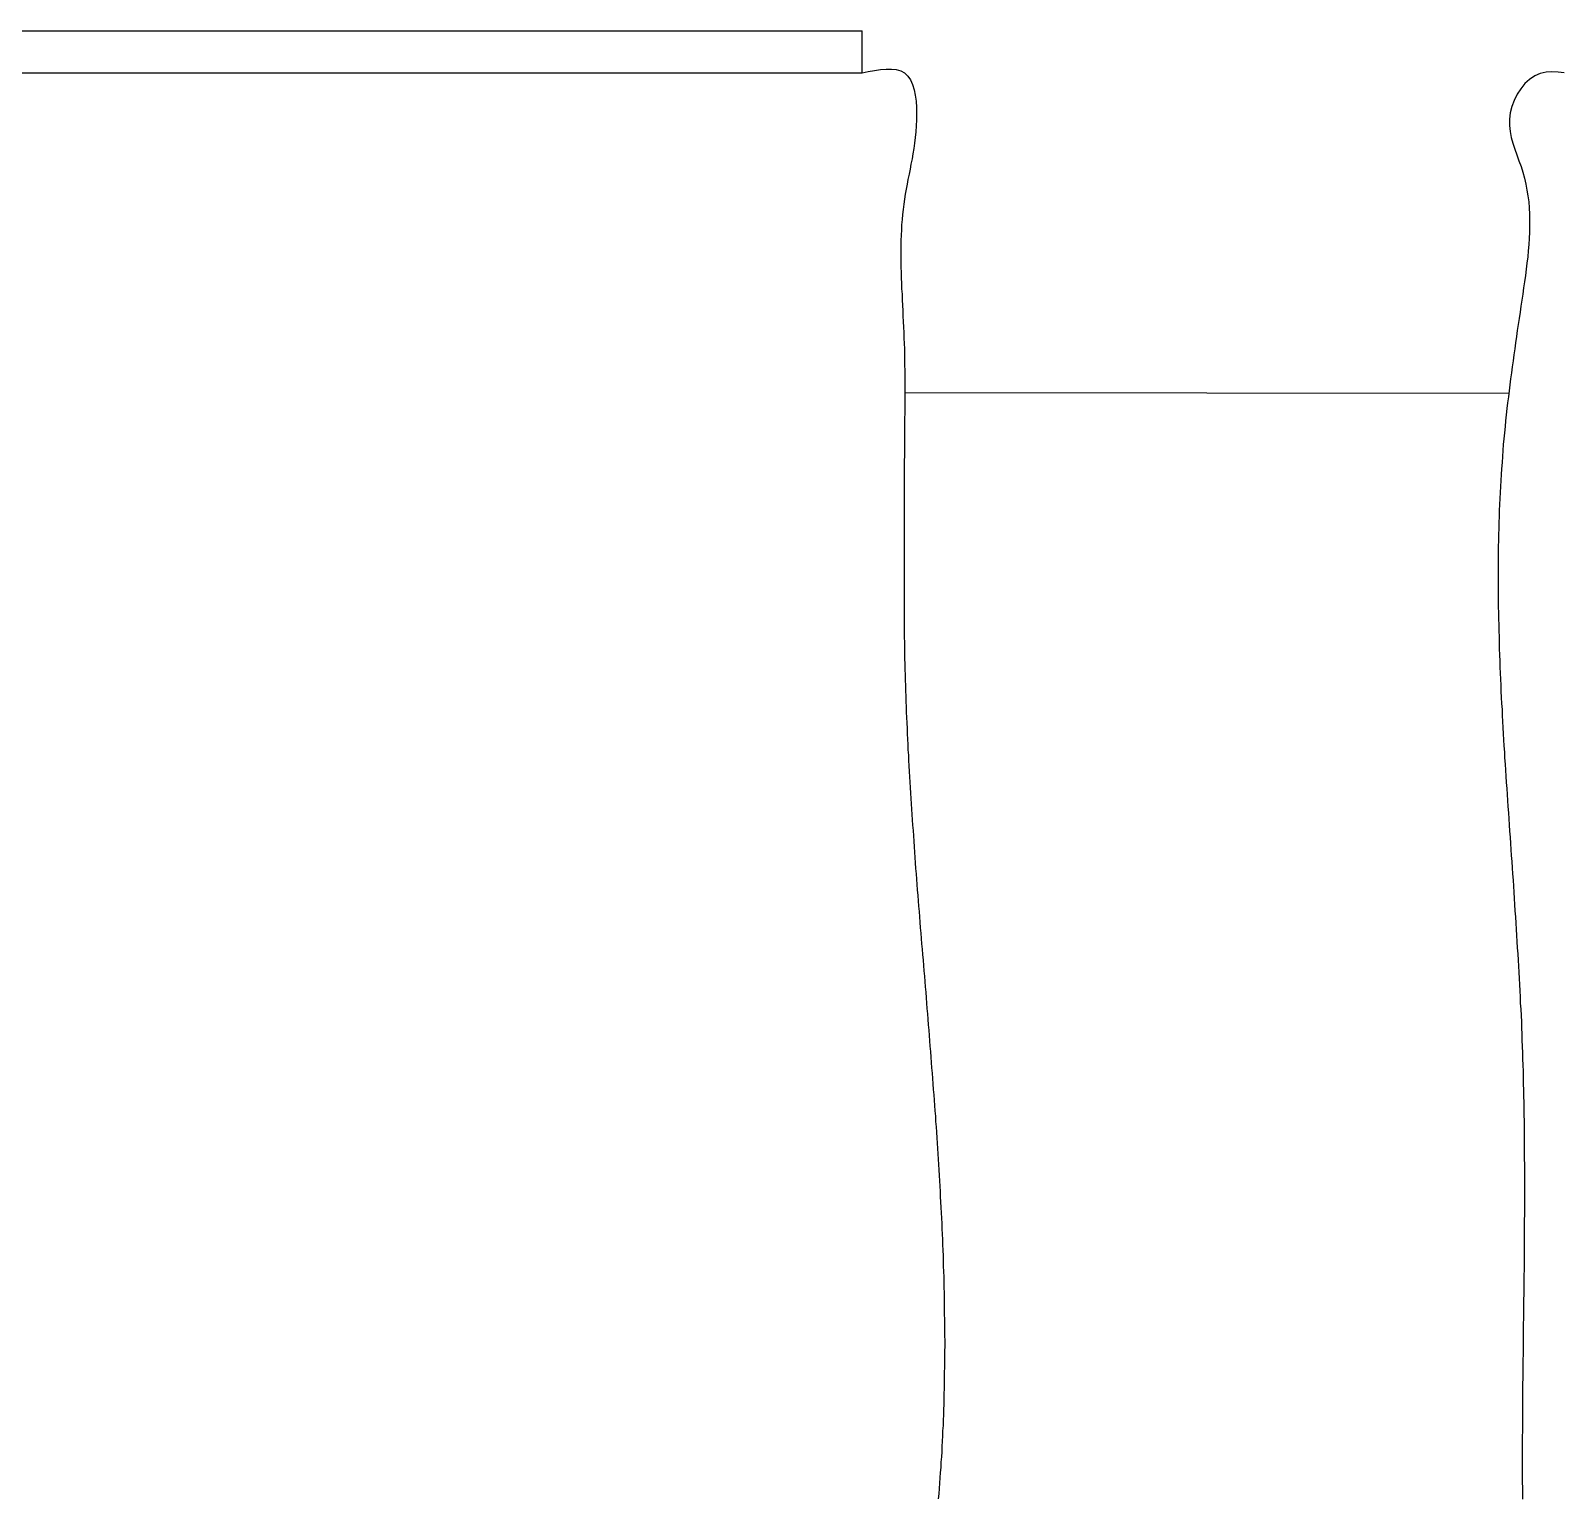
# Model space of a CAD drawing. Extents: x 443 to 1217, y -1921 to -677.
# Drawn here: x 572.82 to 584.64, y -883.58 to -872.28 of the extents above; entities that cross this region are included whole.
import ezdxf

# ---------------------------------------------------------------- set-up
doc = ezdxf.new("R2010")
doc.units = 0
doc.header["$MEASUREMENT"] = 0
doc.layers.add('3', color=8, linetype='CONTINUOUS')
doc.layers.add('6', color=7, linetype='CONTINUOUS')

msp = doc.modelspace()

# ---------------------------------------------------------------- linework, layer by layer
at = {"layer": '3', "color": 3, "linetype": 'Continuous'}
for p, q in [((566.245, -872.285), (579.23, -872.285)), ((566.245, -872.609), (579.23, -872.609))]:
    msp.add_line(p, q, dxfattribs=at)
at = {"layer": '3', "linetype": 'Continuous'}
msp.add_line((579.23, -872.609), (579.23, -872.285), dxfattribs=at)
at = {"layer": '3', "color": 3}
for p, q in [((579.23, -872.609), (579.278, -872.6)), ((579.278, -872.6), (579.325, -872.592)), ((579.325, -872.592), (579.371, -872.585)), ((579.371, -872.585), (579.415, -872.581)), ((579.415, -872.581), (579.456, -872.581)), ((579.456, -872.581), (579.494, -872.585)), ((579.494, -872.585), (579.529, -872.595)), ((579.529, -872.595), (579.558, -872.611)), ((579.558, -872.611), (579.583, -872.635)), ((579.583, -872.635), (579.603, -872.665)), ((579.603, -872.665), (579.619, -872.701)), ((584.374, -872.66), (584.338, -872.693)), ((584.413, -872.633), (584.374, -872.66)), ((584.455, -872.615), (584.413, -872.633)), ((584.5, -872.604), (584.455, -872.615)), ((584.545, -872.601), (584.5, -872.604)), ((584.593, -872.605), (584.545, -872.601)), ((584.641, -872.609), (584.593, -872.605)), ((579.619, -872.701), (579.631, -872.74)), ((579.631, -872.74), (579.64, -872.783)), ((579.64, -872.783), (579.647, -872.829)), ((584.278, -872.775), (584.255, -872.822)), ((584.307, -872.732), (584.278, -872.775)), ((584.338, -872.693), (584.307, -872.732)), ((579.647, -872.829), (579.649, -872.876)), ((579.649, -872.876), (579.65, -872.924)), ((584.225, -872.919), (584.218, -872.968)), ((584.237, -872.87), (584.225, -872.919)), ((584.255, -872.822), (584.237, -872.87)), ((579.648, -873.019), (579.644, -873.064)), ((579.65, -872.972), (579.648, -873.019)), ((579.65, -872.924), (579.65, -872.972)), ((584.218, -872.968), (584.218, -873.016)), ((584.218, -873.016), (584.223, -873.062)), ((579.635, -873.151), (579.628, -873.192)), ((579.64, -873.108), (579.635, -873.151)), ((579.644, -873.064), (579.64, -873.108)), ((584.223, -873.062), (584.231, -873.108)), ((584.231, -873.108), (584.244, -873.153)), ((584.244, -873.153), (584.259, -873.198)), ((579.615, -873.274), (579.607, -873.314)), ((579.621, -873.234), (579.615, -873.274)), ((579.628, -873.192), (579.621, -873.234)), ((584.259, -873.198), (584.275, -873.242)), ((584.275, -873.242), (584.291, -873.287)), ((579.592, -873.392), (579.584, -873.431)), ((579.6, -873.353), (579.592, -873.392)), ((579.607, -873.314), (579.6, -873.353)), ((584.291, -873.287), (584.308, -873.332)), ((584.308, -873.332), (584.322, -873.376)), ((584.322, -873.376), (584.335, -873.422)), ((579.569, -873.507), (579.563, -873.545)), ((579.577, -873.469), (579.569, -873.507)), ((579.584, -873.431), (579.577, -873.469)), ((584.335, -873.422), (584.345, -873.467)), ((584.345, -873.467), (584.353, -873.513)), ((584.353, -873.513), (584.361, -873.558)), ((579.551, -873.623), (579.546, -873.662)), ((579.556, -873.584), (579.551, -873.623)), ((579.563, -873.545), (579.556, -873.584)), ((584.361, -873.558), (584.367, -873.605)), ((584.367, -873.605), (584.371, -873.651)), ((579.539, -873.741), (579.535, -873.782)), ((579.542, -873.701), (579.539, -873.741)), ((579.546, -873.662), (579.542, -873.701)), ((584.371, -873.651), (584.373, -873.698)), ((584.373, -873.698), (584.374, -873.745)), ((584.374, -873.745), (584.374, -873.793)), ((579.531, -873.861), (579.53, -873.903)), ((579.533, -873.821), (579.531, -873.861)), ((579.535, -873.782), (579.533, -873.821)), ((584.373, -873.839), (584.371, -873.886)), ((584.374, -873.793), (584.373, -873.839)), ((579.53, -873.943), (579.529, -873.984)), ((579.529, -873.984), (579.529, -874.026)), ((579.53, -873.903), (579.53, -873.943)), ((584.363, -873.981), (584.359, -874.029)), ((584.368, -873.934), (584.363, -873.981)), ((584.371, -873.886), (584.368, -873.934)), ((579.529, -874.026), (579.53, -874.067)), ((579.53, -874.067), (579.53, -874.109)), ((584.353, -874.077), (584.348, -874.124)), ((584.359, -874.029), (584.353, -874.077)), ((579.53, -874.109), (579.531, -874.15)), ((579.531, -874.15), (579.532, -874.191)), ((579.532, -874.191), (579.534, -874.234)), ((584.335, -874.22), (584.327, -874.267)), ((584.341, -874.172), (584.335, -874.22)), ((584.348, -874.124), (584.341, -874.172)), ((579.534, -874.234), (579.535, -874.275)), ((579.535, -874.275), (579.538, -874.317)), ((579.538, -874.317), (579.54, -874.359)), ((584.321, -874.315), (584.313, -874.361)), ((584.327, -874.267), (584.321, -874.315)), ((579.54, -874.359), (579.542, -874.402)), ((579.542, -874.402), (579.543, -874.443)), ((579.543, -874.443), (579.545, -874.486)), ((584.3, -874.455), (584.292, -874.503)), ((584.307, -874.408), (584.3, -874.455)), ((584.313, -874.361), (584.307, -874.408)), ((579.545, -874.486), (579.547, -874.527)), ((579.547, -874.527), (579.55, -874.57)), ((579.55, -874.57), (579.552, -874.611)), ((584.286, -874.55), (584.278, -874.597)), ((584.292, -874.503), (584.286, -874.55)), ((579.552, -874.611), (579.553, -874.654)), ((579.553, -874.654), (579.555, -874.695)), ((579.555, -874.695), (579.556, -874.736)), ((584.265, -874.69), (584.259, -874.736)), ((584.272, -874.643), (584.265, -874.69)), ((584.278, -874.597), (584.272, -874.643)), ((579.556, -874.736), (579.557, -874.779)), ((579.557, -874.779), (579.558, -874.82)), ((584.252, -874.783), (584.246, -874.829)), ((584.259, -874.736), (584.252, -874.783)), ((579.558, -874.82), (579.558, -874.862)), ((579.558, -874.862), (579.559, -874.903)), ((579.559, -874.903), (579.559, -874.945)), ((584.234, -874.922), (584.227, -874.969)), ((584.239, -874.876), (584.234, -874.922)), ((584.246, -874.829), (584.239, -874.876)), ((579.559, -874.945), (579.56, -874.986)), ((579.56, -874.986), (579.56, -875.027)), ((579.56, -875.027), (579.56, -875.068)), ((584.222, -875.014), (584.215, -875.06)), ((584.227, -874.969), (584.222, -875.014)), ((579.56, -875.109), (579.559, -875.151)), ((579.559, -875.151), (579.559, -875.191)), ((579.56, -875.068), (579.56, -875.109)), ((584.204, -875.153), (584.199, -875.198)), ((584.21, -875.107), (584.204, -875.153)), ((584.215, -875.06), (584.21, -875.107)), ((579.559, -875.232), (579.558, -875.274)), ((579.558, -875.274), (579.558, -875.314)), ((579.559, -875.191), (579.559, -875.232)), ((584.194, -875.245), (584.189, -875.291)), ((584.199, -875.198), (584.194, -875.245)), ((579.558, -875.355), (579.557, -875.397)), ((579.557, -875.397), (579.557, -875.437)), ((579.558, -875.314), (579.558, -875.355)), ((584.18, -875.384), (584.176, -875.43)), ((584.185, -875.337), (584.18, -875.384)), ((584.189, -875.291), (584.185, -875.337)), ((579.557, -875.437), (579.556, -875.479)), ((579.556, -875.479), (579.556, -875.519)), ((579.556, -875.519), (579.556, -875.56)), ((584.167, -875.522), (584.164, -875.568)), ((584.171, -875.475), (584.167, -875.522)), ((584.176, -875.43), (584.171, -875.475)), ((579.556, -875.56), (579.555, -875.602)), ((579.555, -875.602), (579.555, -875.642)), ((584.161, -875.614), (584.157, -875.661)), ((584.164, -875.568), (584.161, -875.614)), ((579.555, -875.642), (579.555, -875.683)), ((579.555, -875.683), (579.555, -875.725)), ((579.555, -875.725), (579.555, -875.766)), ((584.152, -875.752), (584.149, -875.799)), ((584.154, -875.706), (584.152, -875.752)), ((584.157, -875.661), (584.154, -875.706)), ((579.555, -875.766), (579.555, -875.807)), ((579.555, -875.807), (579.555, -875.848)), ((579.555, -875.848), (579.555, -875.889)), ((584.146, -875.845), (584.144, -875.892)), ((584.149, -875.799), (584.146, -875.845)), ((579.555, -875.889), (579.555, -875.931)), ((579.555, -875.931), (579.555, -875.972)), ((579.555, -875.972), (579.555, -876.013)), ((584.14, -875.983), (584.139, -876.03)), ((584.142, -875.937), (584.14, -875.983)), ((584.144, -875.892), (584.142, -875.937)), ((579.555, -876.013), (579.555, -876.054)), ((579.555, -876.054), (579.555, -876.095)), ((579.555, -876.095), (579.555, -876.137)), ((584.137, -876.076), (584.136, -876.123)), ((584.139, -876.03), (584.137, -876.076)), ((579.555, -876.137), (579.555, -876.178)), ((579.555, -876.178), (579.555, -876.219)), ((579.555, -876.219), (579.555, -876.26)), ((584.133, -876.215), (584.132, -876.261)), ((584.134, -876.168), (584.133, -876.215)), ((584.136, -876.123), (584.134, -876.168)), ((579.555, -876.343), (579.554, -876.383)), ((579.555, -876.26), (579.555, -876.301)), ((579.555, -876.301), (579.555, -876.343)), ((584.132, -876.308), (584.131, -876.354)), ((584.132, -876.261), (584.132, -876.308)), ((579.554, -876.383), (579.554, -876.425)), ((579.554, -876.425), (579.554, -876.466)), ((579.554, -876.466), (579.554, -876.507)), ((584.131, -876.354), (584.131, -876.401)), ((584.131, -876.401), (584.131, -876.446)), ((584.131, -876.446), (584.131, -876.493)), ((579.554, -876.507), (579.554, -876.549)), ((579.554, -876.549), (579.554, -876.589)), ((584.131, -876.493), (584.131, -876.539)), ((584.131, -876.539), (584.131, -876.586)), ((584.131, -876.586), (584.131, -876.633)), ((579.554, -876.589), (579.554, -876.631)), ((579.554, -876.631), (579.554, -876.672)), ((579.554, -876.672), (579.554, -876.713)), ((584.131, -876.633), (584.132, -876.678)), ((584.132, -876.678), (584.132, -876.725)), ((579.554, -876.713), (579.554, -876.754)), ((579.554, -876.754), (579.554, -876.795)), ((579.554, -876.795), (579.554, -876.836)), ((584.132, -876.725), (584.133, -876.771)), ((584.133, -876.771), (584.134, -876.818)), ((584.134, -876.818), (584.136, -876.865)), ((579.554, -876.836), (579.555, -876.878)), ((579.555, -876.878), (579.555, -876.919)), ((579.555, -876.919), (579.555, -876.96)), ((584.136, -876.865), (584.137, -876.911)), ((584.137, -876.911), (584.138, -876.957)), ((579.555, -876.96), (579.556, -877.001)), ((579.556, -877.001), (579.557, -877.042)), ((579.557, -877.042), (579.557, -877.084)), ((584.138, -876.957), (584.139, -877.004)), ((584.139, -877.004), (584.14, -877.05)), ((584.14, -877.05), (584.142, -877.097)), ((579.557, -877.084), (579.558, -877.125)), ((579.558, -877.125), (579.559, -877.167)), ((579.559, -877.167), (579.56, -877.208)), ((584.142, -877.097), (584.143, -877.144)), ((584.143, -877.144), (584.145, -877.191)), ((579.56, -877.208), (579.562, -877.25)), ((579.562, -877.25), (579.563, -877.29)), ((579.563, -877.29), (579.564, -877.331)), ((584.145, -877.191), (584.147, -877.236)), ((584.147, -877.236), (584.149, -877.283)), ((584.149, -877.283), (584.151, -877.33)), ((579.564, -877.331), (579.565, -877.373)), ((579.565, -877.373), (579.567, -877.414)), ((584.151, -877.33), (584.153, -877.377)), ((584.153, -877.377), (584.155, -877.424)), ((579.567, -877.414), (579.568, -877.456)), ((579.568, -877.456), (579.569, -877.497)), ((579.569, -877.497), (579.571, -877.538)), ((584.155, -877.424), (584.157, -877.47)), ((584.157, -877.47), (584.161, -877.517)), ((584.161, -877.517), (584.163, -877.563)), ((579.571, -877.538), (579.572, -877.58)), ((579.572, -877.58), (579.575, -877.621)), ((579.575, -877.621), (579.577, -877.663)), ((584.163, -877.563), (584.165, -877.61)), ((584.165, -877.61), (584.168, -877.657)), ((579.577, -877.663), (579.578, -877.704)), ((579.578, -877.704), (579.58, -877.745)), ((579.58, -877.745), (579.582, -877.787)), ((584.168, -877.657), (584.17, -877.704)), ((584.17, -877.704), (584.173, -877.751)), ((584.173, -877.751), (584.176, -877.798)), ((579.582, -877.787), (579.584, -877.828)), ((579.584, -877.828), (579.587, -877.87)), ((579.587, -877.87), (579.589, -877.911)), ((584.176, -877.798), (584.179, -877.845)), ((584.179, -877.845), (584.181, -877.891)), ((579.589, -877.911), (579.591, -877.952)), ((579.591, -877.952), (579.593, -877.994)), ((579.593, -877.994), (579.596, -878.035)), ((584.181, -877.891), (584.185, -877.938)), ((584.185, -877.938), (584.188, -877.985)), ((584.188, -877.985), (584.19, -878.032)), ((579.596, -878.035), (579.599, -878.077)), ((579.599, -878.077), (579.601, -878.119)), ((579.601, -878.119), (579.603, -878.161)), ((584.19, -878.032), (584.193, -878.079)), ((584.193, -878.079), (584.197, -878.126)), ((579.603, -878.161), (579.606, -878.202)), ((579.606, -878.202), (579.608, -878.243)), ((584.197, -878.126), (584.2, -878.173)), ((584.2, -878.173), (584.203, -878.219)), ((584.203, -878.219), (584.206, -878.266)), ((579.608, -878.243), (579.612, -878.285)), ((579.612, -878.285), (579.614, -878.326)), ((579.614, -878.326), (579.617, -878.368)), ((584.206, -878.266), (584.21, -878.313)), ((584.21, -878.313), (584.213, -878.36)), ((579.617, -878.368), (579.619, -878.409)), ((579.619, -878.409), (579.623, -878.451)), ((579.623, -878.451), (579.626, -878.492)), ((584.213, -878.36), (584.216, -878.407)), ((584.216, -878.407), (584.219, -878.455)), ((584.219, -878.455), (584.223, -878.502)), ((579.626, -878.492), (579.628, -878.533)), ((579.628, -878.533), (579.631, -878.576)), ((579.631, -878.576), (579.635, -878.617)), ((584.223, -878.502), (584.226, -878.549)), ((584.226, -878.549), (584.229, -878.595)), ((579.635, -878.617), (579.638, -878.659)), ((579.638, -878.659), (579.64, -878.7)), ((579.64, -878.7), (579.643, -878.742)), ((584.229, -878.595), (584.232, -878.643)), ((584.232, -878.643), (584.236, -878.69)), ((584.236, -878.69), (584.239, -878.737)), ((579.643, -878.742), (579.647, -878.783)), ((579.647, -878.783), (579.65, -878.824)), ((579.65, -878.824), (579.653, -878.866)), ((584.239, -878.737), (584.242, -878.784)), ((584.242, -878.784), (584.246, -878.832)), ((579.653, -878.866), (579.656, -878.908)), ((579.656, -878.908), (579.66, -878.95)), ((584.246, -878.832), (584.249, -878.879)), ((584.249, -878.879), (584.251, -878.926)), ((584.251, -878.926), (584.254, -878.974)), ((579.66, -878.95), (579.663, -878.991)), ((579.663, -878.991), (579.666, -879.032)), ((579.666, -879.032), (579.669, -879.074)), ((584.254, -878.974), (584.258, -879.02)), ((584.258, -879.02), (584.261, -879.068)), ((579.669, -879.074), (579.673, -879.115)), ((579.673, -879.115), (579.676, -879.157)), ((579.676, -879.157), (579.679, -879.199)), ((584.261, -879.068), (584.264, -879.115)), ((584.264, -879.115), (584.267, -879.163)), ((584.267, -879.163), (584.271, -879.21)), ((579.679, -879.199), (579.682, -879.241)), ((579.682, -879.241), (579.686, -879.282)), ((579.686, -879.282), (579.689, -879.323)), ((584.271, -879.21), (584.273, -879.258)), ((584.273, -879.258), (584.276, -879.305)), ((579.689, -879.323), (579.693, -879.365)), ((579.693, -879.365), (579.697, -879.406)), ((579.697, -879.406), (579.7, -879.448)), ((584.276, -879.305), (584.279, -879.353)), ((584.279, -879.353), (584.282, -879.4)), ((584.282, -879.4), (584.285, -879.448)), ((579.7, -879.448), (579.703, -879.49)), ((579.703, -879.49), (579.706, -879.532)), ((579.706, -879.532), (579.71, -879.573)), ((584.285, -879.448), (584.288, -879.495)), ((584.288, -879.495), (584.29, -879.543)), ((579.71, -879.573), (579.713, -879.614)), ((579.713, -879.614), (579.716, -879.656)), ((579.716, -879.656), (579.721, -879.697)), ((584.29, -879.543), (584.292, -879.59)), ((584.292, -879.59), (584.296, -879.637)), ((584.296, -879.637), (584.298, -879.685)), ((579.721, -879.697), (579.724, -879.739)), ((579.724, -879.739), (579.727, -879.78)), ((584.298, -879.685), (584.3, -879.733)), ((584.3, -879.733), (584.302, -879.78)), ((579.727, -879.78), (579.73, -879.823)), ((579.73, -879.823), (579.734, -879.864)), ((579.734, -879.864), (579.737, -879.905)), ((584.302, -879.78), (584.306, -879.828)), ((584.306, -879.828), (584.308, -879.876)), ((584.308, -879.876), (584.31, -879.924)), ((579.737, -879.905), (579.74, -879.947)), ((579.74, -879.947), (579.744, -879.988)), ((579.744, -879.988), (579.747, -880.03)), ((584.31, -879.924), (584.311, -879.972)), ((584.311, -879.972), (584.313, -880.019)), ((579.747, -880.03), (579.75, -880.071)), ((579.75, -880.071), (579.753, -880.113)), ((579.753, -880.113), (579.757, -880.154)), ((584.313, -880.019), (584.315, -880.067)), ((584.315, -880.067), (584.316, -880.115)), ((584.316, -880.115), (584.319, -880.163)), ((579.757, -880.154), (579.76, -880.196)), ((579.76, -880.196), (579.763, -880.238)), ((579.763, -880.238), (579.766, -880.279)), ((584.319, -880.163), (584.32, -880.211)), ((584.32, -880.211), (584.322, -880.259)), ((579.766, -880.279), (579.77, -880.321)), ((579.77, -880.321), (579.773, -880.362)), ((579.773, -880.362), (579.776, -880.403)), ((584.322, -880.259), (584.323, -880.306)), ((584.323, -880.306), (584.324, -880.354)), ((584.324, -880.354), (584.325, -880.402)), ((579.776, -880.403), (579.779, -880.445)), ((579.779, -880.445), (579.783, -880.486)), ((584.325, -880.402), (584.326, -880.45)), ((584.326, -880.45), (584.327, -880.498)), ((579.783, -880.486), (579.786, -880.528)), ((579.786, -880.528), (579.788, -880.569)), ((579.788, -880.569), (579.791, -880.611)), ((584.327, -880.498), (584.328, -880.546)), ((584.328, -880.546), (584.329, -880.594)), ((584.329, -880.594), (584.329, -880.642)), ((579.791, -880.611), (579.795, -880.652)), ((579.795, -880.652), (579.797, -880.693)), ((579.797, -880.693), (579.8, -880.735)), ((584.329, -880.642), (584.331, -880.69)), ((584.331, -880.69), (584.332, -880.738)), ((579.8, -880.735), (579.803, -880.776)), ((579.803, -880.776), (579.806, -880.818)), ((579.806, -880.818), (579.809, -880.859)), ((584.332, -880.738), (584.332, -880.786)), ((584.332, -880.786), (584.333, -880.834)), ((584.333, -880.834), (584.333, -880.882)), ((579.809, -880.859), (579.811, -880.9)), ((579.811, -880.9), (579.814, -880.942)), ((579.814, -880.942), (579.817, -880.983)), ((584.333, -880.882), (584.333, -880.93)), ((584.333, -880.93), (584.333, -880.978)), ((579.817, -880.983), (579.819, -881.025)), ((579.819, -881.025), (579.822, -881.066)), ((579.822, -881.066), (579.824, -881.108)), ((584.333, -880.978), (584.334, -881.026)), ((584.334, -881.026), (584.334, -881.074)), ((584.334, -881.074), (584.334, -881.121)), ((579.824, -881.108), (579.826, -881.149)), ((579.826, -881.149), (579.829, -881.19)), ((579.829, -881.19), (579.831, -881.232)), ((584.334, -881.121), (584.334, -881.169)), ((584.334, -881.169), (584.334, -881.216)), ((579.831, -881.232), (579.833, -881.273)), ((579.833, -881.273), (579.835, -881.313)), ((584.334, -881.216), (584.334, -881.264)), ((584.334, -881.264), (584.334, -881.312)), ((584.334, -881.312), (584.334, -881.36)), ((579.835, -881.313), (579.837, -881.355)), ((579.837, -881.355), (579.839, -881.396)), ((579.839, -881.396), (579.842, -881.438)), ((584.334, -881.407), (584.333, -881.455)), ((584.334, -881.36), (584.334, -881.407)), ((579.842, -881.438), (579.844, -881.479)), ((579.844, -881.479), (579.845, -881.521)), ((579.845, -881.521), (579.847, -881.562)), ((584.333, -881.455), (584.333, -881.503)), ((584.333, -881.503), (584.333, -881.55)), ((579.847, -881.562), (579.849, -881.602)), ((579.849, -881.602), (579.85, -881.644)), ((579.85, -881.644), (579.852, -881.685)), ((584.333, -881.598), (584.332, -881.645)), ((584.332, -881.645), (584.332, -881.693)), ((584.333, -881.55), (584.333, -881.598)), ((579.852, -881.685), (579.854, -881.727)), ((579.854, -881.727), (579.855, -881.767)), ((579.855, -881.767), (579.856, -881.808)), ((584.332, -881.74), (584.331, -881.786)), ((584.332, -881.693), (584.332, -881.74)), ((579.856, -881.808), (579.858, -881.85)), ((579.858, -881.85), (579.859, -881.891)), ((579.859, -881.891), (579.86, -881.931)), ((584.331, -881.834), (584.329, -881.881)), ((584.329, -881.881), (584.329, -881.928)), ((584.331, -881.786), (584.331, -881.834)), ((579.86, -881.931), (579.861, -881.973)), ((579.861, -881.973), (579.862, -882.014)), ((579.862, -882.014), (579.862, -882.055)), ((584.329, -881.928), (584.328, -881.975)), ((584.328, -881.975), (584.328, -882.022)), ((579.862, -882.055), (579.863, -882.096)), ((579.863, -882.096), (579.864, -882.137)), ((579.864, -882.137), (579.864, -882.178)), ((584.327, -882.116), (584.326, -882.162)), ((584.328, -882.022), (584.327, -882.069)), ((584.327, -882.069), (584.327, -882.116)), ((579.864, -882.178), (579.866, -882.219)), ((579.866, -882.219), (579.866, -882.261)), ((584.326, -882.209), (584.325, -882.256)), ((584.325, -882.256), (584.325, -882.302)), ((584.326, -882.162), (584.326, -882.209)), ((579.866, -882.261), (579.866, -882.301)), ((579.866, -882.301), (579.866, -882.342)), ((579.866, -882.342), (579.867, -882.383)), ((584.325, -882.302), (584.324, -882.349)), ((584.324, -882.349), (584.324, -882.395)), ((579.867, -882.424), (579.866, -882.464)), ((579.866, -882.464), (579.866, -882.506)), ((579.867, -882.383), (579.867, -882.424)), ((584.323, -882.487), (584.322, -882.533)), ((584.324, -882.395), (584.323, -882.441)), ((584.323, -882.441), (584.323, -882.487)), ((579.866, -882.587), (579.864, -882.628)), ((579.866, -882.506), (579.866, -882.546)), ((579.866, -882.546), (579.866, -882.587)), ((584.322, -882.58), (584.321, -882.626)), ((584.322, -882.533), (584.322, -882.58)), ((579.863, -882.71), (579.862, -882.75)), ((579.864, -882.669), (579.863, -882.71)), ((579.864, -882.628), (579.864, -882.669)), ((584.321, -882.671), (584.32, -882.716)), ((584.32, -882.716), (584.32, -882.762)), ((584.321, -882.626), (584.321, -882.671)), ((579.86, -882.832), (579.859, -882.873)), ((579.861, -882.791), (579.86, -882.832)), ((579.862, -882.75), (579.861, -882.791)), ((584.32, -882.808), (584.319, -882.852)), ((584.32, -882.762), (584.32, -882.808)), ((579.857, -882.954), (579.855, -882.995)), ((579.858, -882.913), (579.857, -882.954)), ((579.859, -882.873), (579.858, -882.913)), ((584.319, -882.898), (584.318, -882.943)), ((584.318, -882.943), (584.318, -882.987)), ((584.319, -882.852), (584.319, -882.898)), ((579.851, -883.076), (579.85, -883.116)), ((579.854, -883.035), (579.851, -883.076)), ((579.855, -882.995), (579.854, -883.035)), ((584.318, -883.078), (584.316, -883.123)), ((584.318, -882.987), (584.318, -883.033)), ((584.318, -883.033), (584.318, -883.078)), ((579.846, -883.198), (579.844, -883.238)), ((579.848, -883.156), (579.846, -883.198)), ((579.85, -883.116), (579.848, -883.156)), ((584.316, -883.123), (584.316, -883.166)), ((584.316, -883.166), (584.316, -883.211)), ((579.838, -883.319), (579.836, -883.359)), ((579.841, -883.278), (579.838, -883.319)), ((579.844, -883.238), (579.841, -883.278)), ((584.316, -883.211), (584.316, -883.256)), ((584.316, -883.256), (584.316, -883.299)), ((584.316, -883.299), (584.316, -883.343)), ((579.83, -883.44), (579.827, -883.48)), ((579.833, -883.399), (579.83, -883.44)), ((579.836, -883.359), (579.833, -883.399)), ((584.316, -883.343), (584.316, -883.386)), ((584.316, -883.386), (584.316, -883.431)), ((584.316, -883.431), (584.316, -883.474)), ((579.824, -883.521), (579.821, -883.562)), ((579.827, -883.48), (579.824, -883.521)), ((584.316, -883.474), (584.318, -883.517)), ((584.318, -883.517), (584.318, -883.561)), ((579.821, -883.562), (579.817, -883.602)), ((584.318, -883.561), (584.318, -883.604))]:
    msp.add_line(p, q, dxfattribs=at)
at = {"layer": '6', "linetype": 'Continuous'}
msp.add_line((579.56, -875.073), (584.213, -875.08), dxfattribs=at)

doc.saveas('drawing.dxf')
